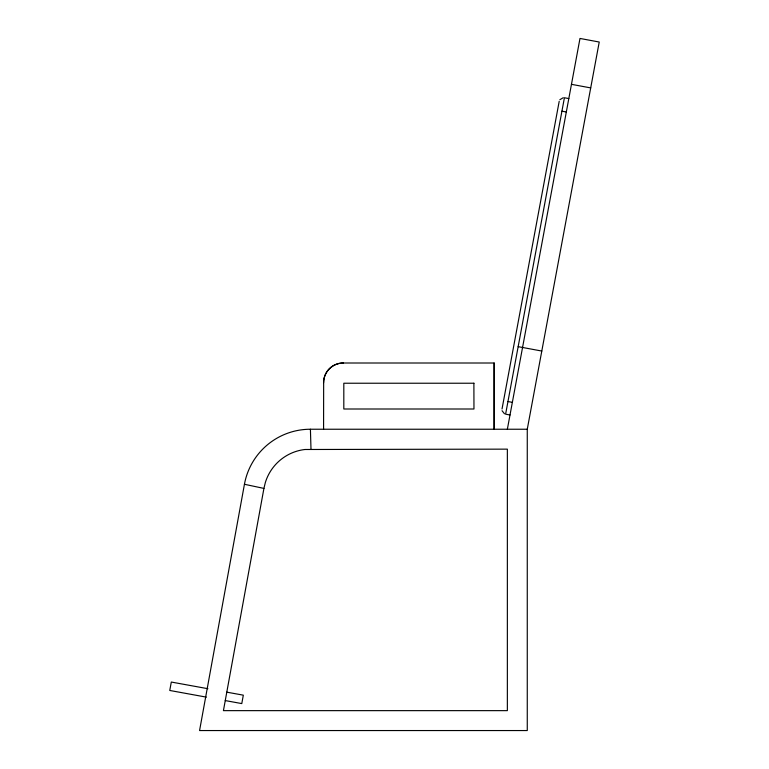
<?xml version="1.0" encoding="UTF-8"?>
<svg xmlns="http://www.w3.org/2000/svg" width="769" height="769" viewBox="0 0 769 769"><rect width="100%" height="100%" fill="white"/><g stroke="black" fill="none" stroke-linecap="round" stroke-linejoin="round"><path stroke-width="1.15" d="M527.265 429.237L310.416 429.237A67.057 67.057 0 0 0 244.436 484.278L199.565 730.55L527.265 730.55L527.265 429.237L599.234 42.026L579.989 38.45L507.357 429.237M263.921 488.411L223.423 710.643L507.357 710.643L507.357 449.144L304.966 449.49A47.12 47.12 0 0 0 265.343 482.548L263.921 488.411L244.436 484.278M502.032 408.964L559.198 101.335M559.851 99.72L563.254 97.692M473.964 383.231L343.81 383.231L343.81 409.002L473.964 409.002L473.887 383.231M207.899 688.707L171.304 682.045L169.766 690.466L206.371 697.137M226.788 692.158L243.321 695.166L241.783 703.587L225.259 700.578M571.463 84.33L590.707 87.906M568.82 98.576L564.417 97.759L505.608 414.174L510.01 414.991M561.928 111.178L566.32 111.995M518.162 346.656L541.799 351.048M507.953 401.533L512.356 402.35M504.502 413.818L502.051 410.704M310.416 429.237L310.993 449.144M494.198 429.237L494.198 363.006L343.051 363.006A19.398 19.398 0 0 0 323.653 382.404L323.576 429.237M494.111 363.006L494.111 429.237M323.576 382.837A19.831 19.831 0 0 1 343.407 363.006"/></g></svg>
